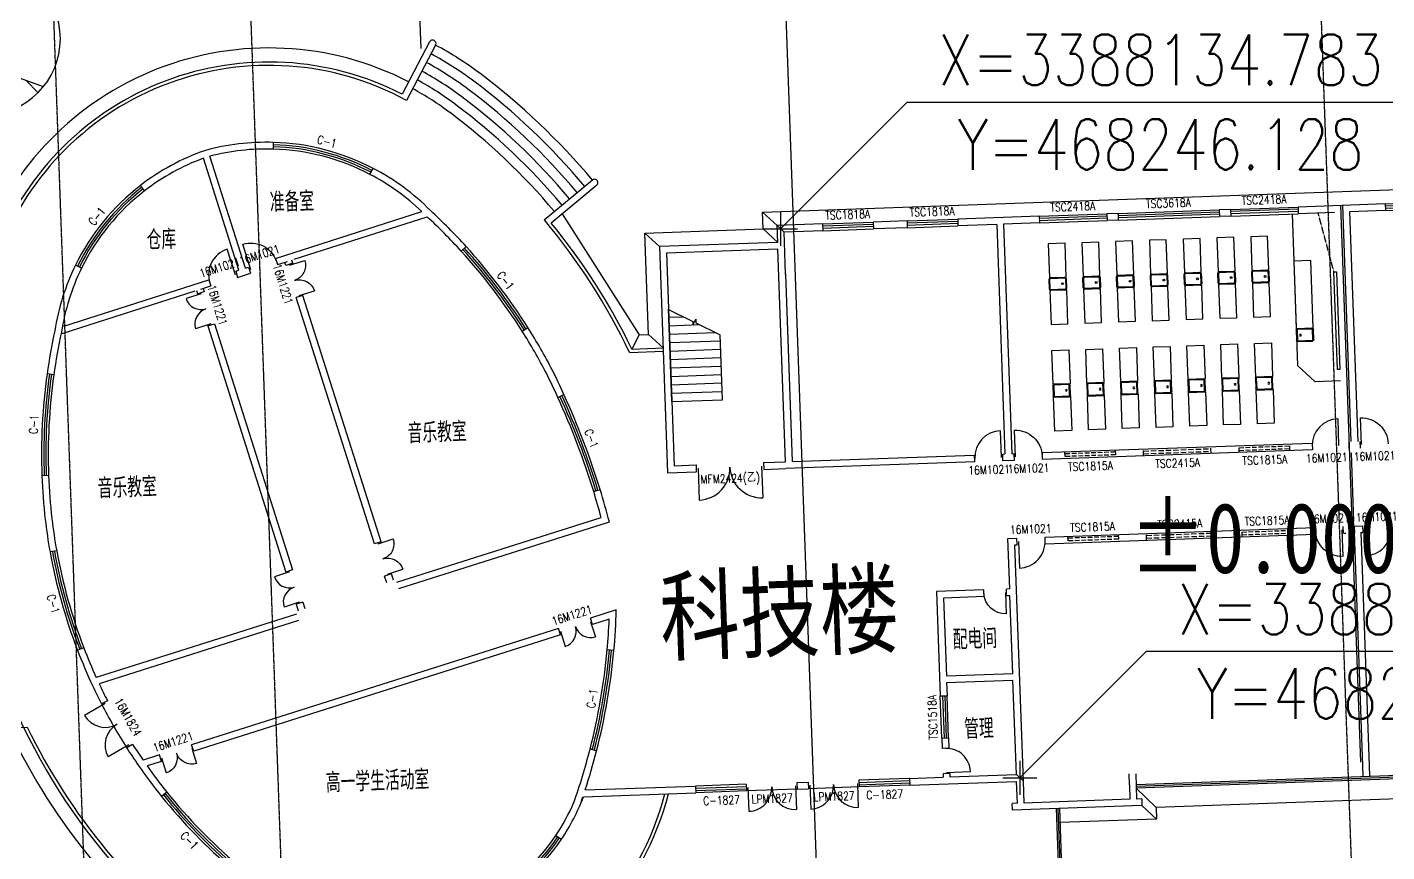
# Model space of a CAD drawing. Header units: millimetres. Extents: x 468001845 to 468595845, y 3387484553 to 3388325553.
# Drawn here: x 468219365 to 468267664, y 3388112645 to 3388141948 of the extents above; entities that cross this region are included whole.
import ezdxf
from ezdxf.enums import TextEntityAlignment as Align

# ---------------------------------------------------------------- set-up
doc = ezdxf.new("R2010")
doc.units = ezdxf.units.MM
for name, pattern in [('10', [1, 0.5, 0.5]), ('ACAD_ISO04W100', [30.5, 24, -3, 0.5, -3]), ('CENTER', [2, 1.25, -0.25, 0.25, -0.25]), ('DASH', [0.35, 0.25, -0.1])]:
    doc.linetypes.add(name, pattern=pattern)
for name, color, linetype in [('F-树13', 114, 'Continuous'), ('GROUND', 2, 'Continuous'), ('LVTRY', 6, 'Continuous'), ('N-ROAD', 4, 'Continuous'), ('PUB_DIM', 3, 'Continuous'), ('PUB_TEXT', 7, 'Continuous'), ('ROAD-XING', 1, 'CENTER'), ('STAIR', 121, 'Continuous'), ('TEXT', 7, 'Continuous'), ('WALL', 7, 'Continuous'), ('WINDOW', 4, 'Continuous'), ('WINDOW_TEXT', 7, 'Continuous'), ('ZT', 7, 'Continuous'), ('家具', 8, 'Continuous'), ('细线', 4, 'Continuous'), ('细节135', 135, 'Continuous')]:
    doc.layers.add(name, color=color, linetype=linetype)
doc.styles.add('-黑体', font='', dxfattribs={"width": 0.8})
doc.styles.add('_DIMFONT', font='TXT.shx')
doc.styles.add('_TXT', font='SIMPLEX.shx', dxfattribs={"width": 0.6})
doc.styles.add('HZ_TXT', font='TXT.shx', dxfattribs={"width": 0.8, "bigfont": 'hztxt.shx'})
doc.styles.add('SIMPLEX', font='SIMPLEX.SHX')
doc.styles.add('ST', font='txt.shx', dxfattribs={"bigfont": 'hztxt.shx'})
doc.styles.add('WG', font='STXIHEI.TTF', dxfattribs={"width": 0.8})
doc.styles.get('-黑体').set_extended_font_data('SimHei')

# ---------------------------------------------------------------- blocks, each defined once
blk = doc.blocks.new('A$C73886351')
at = {"layer": 'F-树13'}
for p, q in [((3510, 7412), (3741, 8982)), ((3508, 7441), (2585, 8591)), ((4508, 4511), (3052, 8793)), ((2161, 6001), (1249, 7555)), ((4508, 4511), (737, 6917)), ((6945, 5646), (8296, 7028)), ((2126, 5970), (441, 6351)), ((4508, 4511), (8634, 6359)), ((6947, 5617), (8818, 5795)), ((4508, 4511), (2779, 398)), ((4508, 4511), (5271, 97)), ((3672, 2586), (1118, 1558)), ((2090, 1937), (1470, 1235)), ((4986, 1662), (5852, 250)), ((3294, 1583), (3196, 223))]:
    blk.add_line(p, q, dxfattribs=at)
blk.add_circle((4516, 4516), 4519, dxfattribs=at)
blk = doc.blocks.new('30816201240840')
for radius in [22524, 22440, 22680, 22596]:
    blk.add_arc((0, 22488), radius, 265.4237, 274.5763)
at = {"style": 'SIMPLEX', "flags": 9}
blk.add_attdef('A', text='', height=1, dxfattribs=at).set_placement((0, 0), align=Align.MIDDLE)
blk = doc.blocks.new('_WBLK')
for p, q in [((-0.5, 0.5), (0.5, 0.5)), ((0.5, 0.167), (-0.5, 0.167)), ((0.5, -0.167), (-0.5, -0.167)), ((-0.5, -0.5), (0.5, -0.5))]:
    blk.add_line(p, q)
at = {"layer": 'WINDOW_TEXT', "style": 'SIMPLEX', "flags": 9}
blk.add_attdef('A', text='', height=1, dxfattribs=at).set_placement((0, 1.5), align=Align.MIDDLE)
blk = doc.blocks.new('30816154755012')
for radius in [19347, 19263, 19191, 19107]:
    blk.add_arc((0, -19142), radius, 84.6281, 95.3719)
at = {"style": 'SIMPLEX', "flags": 9}
blk.add_attdef('A', text='', height=1, dxfattribs=at).set_placement((0, 0), align=Align.MIDDLE)
blk = doc.blocks.new('_DBLK1')
for p, q in [((-0.47, 0), (-0.47, -0.47)), ((0.47, 0), (0.47, -0.47))]:
    blk.add_line(p, q)
for centre, start, end in [((-0.47, 0), 270, 0), ((0.47, 0), 180, 270)]:
    blk.add_arc(centre, 0.47, start, end)
at = {"layer": 'WINDOW_TEXT', "style": 'SIMPLEX', "flags": 9}
blk.add_attdef('A', text='', height=1, dxfattribs=at).set_placement((0, 1.5), align=Align.MIDDLE)
blk = doc.blocks.new('30816201219972')
for radius in [7516, 7432, 7360, 7276]:
    blk.add_arc((0, -7174), radius, 75.9144, 104.0856)
at = {"style": 'SIMPLEX', "flags": 9}
blk.add_attdef('A', text='', height=1, dxfattribs=at).set_placement((0, 0), align=Align.MIDDLE)
blk = doc.blocks.new('_DBLK')
blk.add_line((-0.45, 0), (-0.45, -0.95))
blk.add_arc((-0.45, 0), 0.95, 270, 0)
at = {"layer": 'WINDOW_TEXT', "style": 'SIMPLEX', "flags": 9}
blk.add_attdef('A', text='', height=1, dxfattribs=at).set_placement((0, 1.5), align=Align.MIDDLE)
blk = doc.blocks.new('30816201611152')
for radius in [20758, 20674, 20602, 20518]:
    blk.add_arc((0, -20560), radius, 84.9965, 95.0035)
at = {"style": 'SIMPLEX', "flags": 9}
blk.add_attdef('A', text='', height=1, dxfattribs=at).set_placement((0, 0), align=Align.MIDDLE)
blk = doc.blocks.new('30816201322416')
for radius in [19347, 19263, 19191, 19107]:
    blk.add_arc((0, -19142), radius, 84.6281, 95.3719)
at = {"style": 'SIMPLEX', "flags": 9}
blk.add_attdef('A', text='', height=1, dxfattribs=at).set_placement((0, 0), align=Align.MIDDLE)
blk = doc.blocks.new('30816201336416')
for radius in [20519, 20435, 20363, 20279]:
    blk.add_arc((0, -20319), radius, 84.9376, 95.0624)
at = {"style": 'SIMPLEX', "flags": 9}
blk.add_attdef('A', text='', height=1, dxfattribs=at).set_placement((0, 0), align=Align.MIDDLE)
blk = doc.blocks.new('30816201649760')
for radius in [28507, 28423, 28351, 28267]:
    blk.add_arc((0, -28330), radius, 86.3645, 93.6355)
at = {"style": 'SIMPLEX', "flags": 9}
blk.add_attdef('A', text='', height=1, dxfattribs=at).set_placement((0, 0), align=Align.MIDDLE)
blk = doc.blocks.new('30816211607732')
for radius in [8080, 7996, 7924, 7840]:
    blk.add_arc((0, -7754), radius, 76.9304, 103.0696)
at = {"style": 'SIMPLEX', "flags": 9}
blk.add_attdef('A', text='', height=1, dxfattribs=at).set_placement((0, 0), align=Align.MIDDLE)
blk = doc.blocks.new('30816201558408')
for radius in [8211, 8127, 8055, 7971]:
    blk.add_arc((0, -7888), radius, 77.1452, 102.8548)
at = {"style": 'SIMPLEX', "flags": 9}
blk.add_attdef('A', text='', height=1, dxfattribs=at).set_placement((0, 0), align=Align.MIDDLE)
blk = doc.blocks.new('_GCBLK')
at = {"linetype": 'DASH'}
for p, q in [((-0.5, -0.5), (-0.5, 0.5)), ((0.5, -0.5), (0.5, 0.5)), ((-0.5, 0.2), (0.5, 0.2)), ((-0.5, -0.2), (0.5, -0.2))]:
    blk.add_line(p, q, dxfattribs=at)
at = {"layer": 'WINDOW_TEXT', "style": 'SIMPLEX', "flags": 9}
blk.add_attdef('A', text='', height=1, dxfattribs=at).set_placement((0, 1.5), align=Align.MIDDLE)
blk = doc.blocks.new('_LV11')
for p, q in [((-255, 0), (255, 0)), ((-305, -410), (-305, -50)), ((-275, -410), (-275, -50)), ((-255, -30), (255, -30)), ((255, -430), (-255, -430)), ((255, -460), (-255, -460)), ((275, -50), (275, -410)), ((305, -50), (305, -410))]:
    blk.add_line(p, q)
blk.add_circle((165, -230), 32.5)
for centre, radius, start, end in [((-255, -50), 50, 90, 180), ((255, -50), 50, 0, 90), ((-255, -410), 50, 180, 270), ((-255, -50), 20, 90, 180), ((-255, -410), 20, 180, 270), ((255, -50), 20, 0, 90), ((255, -410), 50, 270, 0), ((255, -410), 20, 270, 0)]:
    blk.add_arc(centre, radius, start, end)
blk = doc.blocks.new('A$C5E1F3EB6')
at = {"layer": 'GROUND'}
for p, q in [((29845, 28382), (32429, 23999)), ((36960, 28199), (110300, 28199)), ((36960, 27599), (36960, 28199)), ((36960, 28199), (37460, 27699)), ((32760, 27599), (36960, 27599)), ((32760, 23999), (32760, 27599)), ((32760, 27599), (33260, 27099)), ((36960, 27599), (37460, 27099)), ((32429, 23999), (32144, 23499)), ((32429, 23999), (32760, 23999)), ((32760, 23999), (33260, 23499)), ((37460, 7659), (35660, 7659)), ((39660, 7659), (37860, 7659)), ((49500, 7269), (50180, 6559)), ((49680, 6639), (50180, 6139)), ((100880, 6559), (50180, 6559)), ((50180, 6559), (50180, 6139)), ((50180, 6139), (46760, 6139))]:
    blk.add_line(p, q, dxfattribs=at)
for centre, radius, start, end in [((19253, 23791), 10866, 60.7863, 157.9045), ((30385, 19787), 19347, 205.1302, 210.4962), ((30385, 19787), 22697, 203.5487, 231.0212)]:
    blk.add_arc(centre, radius, start, end, dxfattribs=at)
at = {"layer": 'STAIR'}
for p, q in [((33500, 21579), (33500, 24879)), ((33500, 24852), (34347, 24398)), ((33500, 24579), (34011, 24579)), ((33500, 24279), (34571, 24279)), ((34343, 24264), (34457, 24476)), ((34347, 24398), (34343, 24264)), ((34457, 24476), (34453, 24342)), ((34453, 24342), (35300, 23888)), ((33500, 23979), (35131, 23979)), ((33500, 23679), (35300, 23679)), ((35300, 21579), (35300, 23888)), ((33500, 23379), (35300, 23379)), ((33500, 23079), (35300, 23079)), ((33500, 22779), (35300, 22779)), ((33500, 22479), (35300, 22479)), ((33500, 22179), (35300, 22179)), ((33500, 21879), (35300, 21879)), ((33500, 21579), (35300, 21579))]:
    blk.add_line(p, q, dxfattribs=at)
at = {"layer": 'WALL'}
for p, q in [((19673, 31051), (19689, 31291)), ((18298, 26795), (17178, 30815)), ((18529, 26860), (17409, 30878)), ((23070, 30034), (23188, 30242)), ((15051, 29735), (14912, 29930)), ((19607, 27164), (24866, 28645)), ((20273, 27113), (25047, 28457)), ((39080, 27699), (37460, 27699)), ((37460, 27099), (37460, 27699)), ((39080, 27699), (39080, 27459)), ((42080, 27699), (40880, 27699)), ((40880, 27699), (40880, 27459)), ((42080, 27699), (42080, 27459)), ((43880, 27699), (43880, 27459)), ((46780, 27699), (43880, 27699)), ((46780, 27699), (46780, 27459)), ((49180, 27699), (49180, 27459)), ((49580, 27699), (49180, 27699)), ((49580, 27699), (49580, 27459)), ((53580, 27699), (53180, 27699)), ((53180, 27699), (53180, 27459)), ((53580, 27699), (53580, 27459)), ((59080, 27699), (55980, 27699)), ((55980, 27699), (55980, 27459)), ((57560, 27699), (57560, 19299)), ((59080, 27699), (59080, 27459)), ((12713, 27070), (12502, 27183)), ((19607, 27164), (19669, 26943)), ((20217, 26973), (20185, 27088)), ((26212, 27192), (26395, 27347)), ((37460, 27099), (33260, 27099)), ((33260, 27099), (33260, 19059)), ((39080, 27459), (37700, 27459)), ((37700, 27099), (37700, 27459)), ((37700, 25959), (37700, 27099)), ((42080, 27459), (40880, 27459)), ((45260, 27459), (43880, 27459)), ((45260, 27459), (45260, 19299)), ((45500, 27459), (45500, 19299)), ((46780, 27459), (45500, 27459)), ((49580, 27459), (49180, 27459)), ((53580, 27459), (53180, 27459)), ((57260, 27459), (55980, 27459)), ((57800, 27459), (57800, 19299)), ((59080, 27459), (57800, 27459)), ((18182, 26763), (18298, 26795)), ((18182, 26763), (18244, 26541)), ((18244, 26541), (18706, 26672)), ((18529, 26860), (18644, 26893)), ((18644, 26893), (18706, 26672)), ((19669, 26943), (20029, 27044)), ((19973, 26905), (19941, 27019)), ((20217, 26973), (19973, 26905)), ((37460, 26859), (33500, 26859)), ((33500, 26859), (33500, 19299)), ((37460, 19299), (37460, 26859)), ((11939, 24766), (16720, 26112)), ((12011, 25025), (17219, 26492)), ((16765, 26125), (16797, 26009)), ((16920, 26169), (17282, 26270)), ((17009, 26193), (17041, 26077)), ((17219, 26492), (17282, 26270)), ((16797, 26009), (17041, 26077)), ((20539, 25817), (20295, 25749)), ((22759, 16905), (20295, 25749)), ((23003, 16973), (20539, 25817)), ((37700, 25959), (37700, 19299)), ((17119, 24853), (17363, 24921)), ((17119, 24853), (19581, 16015)), ((17363, 24921), (19825, 16083)), ((28278, 24270), (28486, 24391)), ((11593, 23311), (11356, 23353)), ((29459, 21876), (29681, 21968)), ((11283, 19746), (11043, 19746)), ((33260, 19059), (34280, 19059)), ((33500, 19299), (34280, 19299)), ((34280, 19299), (34280, 19059)), ((36680, 19299), (36680, 19059)), ((36680, 19299), (37460, 19299)), ((36680, 19059), (37460, 19059)), ((44180, 19059), (37460, 19059)), ((37700, 19299), (44180, 19299)), ((44180, 19059), (44180, 19299)), ((45180, 19059), (45180, 19299)), ((45180, 19299), (45260, 19299)), ((45580, 19059), (45180, 19059)), ((45500, 19299), (45580, 19299)), ((45580, 19299), (45580, 19059)), ((46580, 19299), (56180, 19299)), ((46580, 19299), (46580, 19059)), ((56180, 19059), (46580, 19059)), ((56180, 19299), (56180, 19059)), ((57480, 19299), (57480, 19059)), ((57880, 19299), (57880, 19059)), ((30613, 18482), (30845, 18545)), ((23513, 15517), (30846, 17560)), ((23577, 15286), (31132, 17390)), ((11473, 17064), (11236, 17030)), ((23003, 16973), (22759, 16905)), ((19825, 16083), (19581, 16015)), ((45260, 14499), (45260, 16299)), ((45260, 16299), (45580, 16299)), ((45500, 7659), (45500, 16059)), ((45500, 16059), (45580, 16059)), ((45580, 16059), (45580, 16299)), ((46580, 16299), (56180, 16299)), ((46580, 16059), (46580, 16299)), ((46580, 16059), (56180, 16059)), ((56180, 16059), (56180, 16299)), ((57180, 16059), (57180, 16299)), ((57180, 16059), (57260, 16059)), ((57480, 16059), (57480, 16299)), ((57480, 16299), (57880, 16299)), ((57560, 16059), (57560, 7779)), ((57580, 16059), (57580, 16299)), ((57800, 16059), (57800, 7779)), ((57800, 16059), (57880, 16059)), ((57880, 16059), (57880, 16299)), ((23325, 15817), (23081, 15749)), ((23148, 15509), (23081, 15749)), ((23389, 15586), (23325, 15817)), ((19904, 14511), (12718, 12509)), ((20147, 14927), (19903, 14859)), ((19903, 14859), (19968, 14628)), ((20147, 14927), (20212, 14696)), ((42660, 14499), (42660, 10789)), ((44340, 14499), (42660, 14499)), ((44340, 14259), (44340, 14499)), ((45140, 14259), (45140, 14499)), ((45260, 14499), (45140, 14499)), ((19968, 14280), (12812, 12286)), ((31266, 14251), (30341, 13994)), ((42900, 14259), (42900, 11499)), ((44340, 14259), (42900, 14259)), ((45260, 14259), (45140, 14259)), ((45260, 11499), (45260, 14259)), ((12312, 13586), (12085, 13508)), ((29185, 13671), (16019, 10003)), ((29250, 13440), (29185, 13671)), ((30406, 13762), (30341, 13994)), ((31002, 13929), (30406, 13762)), ((29250, 13440), (16084, 9772)), ((31129, 12813), (30891, 12843)), ((13087, 11672), (12870, 11571)), ((42900, 11499), (45260, 11499)), ((42900, 11259), (42900, 10789)), ((42900, 11259), (45260, 11259)), ((45260, 7899), (45260, 11259)), ((42660, 10789), (42900, 10789)), ((13922, 10090), (13715, 9969)), ((14863, 9681), (14273, 9517)), ((14928, 9450), (14863, 9681)), ((16084, 9772), (16019, 10003)), ((14928, 9450), (14410, 9306)), ((30386, 9271), (30156, 9339)), ((42660, 9289), (42900, 9289)), ((42660, 9289), (42660, 8919)), ((42900, 9289), (42900, 8919)), ((42900, 8919), (42660, 8919)), ((15080, 8349), (14888, 8205)), ((29934, 7899), (33860, 7899)), ((33860, 7899), (33860, 7659)), ((35660, 7899), (35660, 7659)), ((35660, 7899), (35660, 7659)), ((37460, 7899), (37460, 7659)), ((37460, 7899), (37860, 7899)), ((37860, 7899), (37860, 7659)), ((39660, 7899), (39660, 7659)), ((39660, 7899), (39660, 7659)), ((41460, 7899), (41460, 7659)), ((41460, 7899), (42660, 7899)), ((42900, 8019), (42660, 8019)), ((42660, 8019), (42660, 7899)), ((42900, 8019), (42900, 7899)), ((42900, 7899), (45260, 7899)), ((49260, 7389), (49260, 7779)), ((49500, 7779), (49500, 6879)), ((57560, 7779), (57560, 7389)), ((57800, 7779), (57800, 7389)), ((29864, 7659), (33860, 7659)), ((37460, 7659), (37860, 7659)), ((41460, 7659), (45260, 7659)), ((45260, 6879), (45260, 7659)), ((45500, 6879), (45500, 7659)), ((49260, 7389), (49260, 6879)), ((45260, 6879), (45080, 6879)), ((45080, 6639), (45080, 6879)), ((49260, 6879), (45500, 6879)), ((49680, 6879), (49500, 6879)), ((49680, 6879), (49680, 6639)), ((28834, 6319), (29028, 6178)), ((49680, 6639), (45080, 6639)), ((46760, 4159), (46760, 6639))]:
    blk.add_line(p, q, dxfattribs=at)
for centre, radius, start, end in [((19623, 23366), 8080, 107.2419, 125.6697), ((19142, 23098), 8211, 86.1809, 103.4786), ((19142, 23098), 7971, 86.1809, 102.5553), ((19623, 23366), 7840, 108.174, 125.6697), ((19142, 23098), 7971, 44.0969, 60.4714), ((19142, 23098), 8211, 42.7397, 60.4714), ((10555, 13931), 20758, 40.2627, 45.2379), ((10555, 13931), 20518, 40.2627, 45.0661), ((19623, 23366), 8080, 151.8089, 169.2494), ((19623, 23366), 7840, 151.8089, 169.3046), ((31561, 19780), 20519, 165.6268, 169.9701), ((31561, 19780), 20279, 165.6053, 169.9701), ((10555, 13931), 20518, 25.4523, 30.2557), ((10555, 13931), 20758, 25.4459, 30.2557), ((3328, 11097), 28267, 22.4153, 24.3436), ((3328, 11097), 28507, 22.4153, 24.3482), ((31561, 19780), 20519, 180.0949, 184.4506), ((31561, 19780), 20279, 180.0949, 184.4488), ((3328, 11097), 28267, 13.216, 15.1443), ((3328, 11097), 28507, 12.753, 15.1443), ((30385, 19787), 19347, 184.7412, 188.1929), ((30385, 19787), 19107, 184.743, 188.1929), ((8631, 15681), 22680, 352.7348, 356.3852), ((30385, 19787), 19107, 198.9368, 202.3876), ((8631, 15681), 22440, 352.7348, 355.5209), ((30385, 19787), 19347, 198.9368, 203.1288), ((30385, 19787), 19347, 202.6606, 205.1302), ((30385, 19787), 19107, 203.113, 205.1302), ((30385, 19787), 19347, 210.4962, 212.6684), ((30385, 19787), 19107, 210.4962, 212.5134), ((30385, 19787), 19347, 212.6684, 216.7723), ((30385, 19787), 19107, 213.2673, 216.7723), ((8631, 15681), 22440, 338.478, 343.5822), ((8631, 15681), 22680, 339.9317, 343.5822), ((22943, 10590), 7276, 324.058, 334.4245), ((22943, 10590), 7516, 324.058, 337.0461), ((8631, 15681), 22680, 338.4567, 339.2849)]:
    blk.add_arc(centre, radius, start, end, dxfattribs=at)
at = {"layer": 'WINDOW'}
for p, q in [((93560, 7389), (49500, 7389)), ((93560, 7329), (49500, 7329)), ((93560, 7269), (49500, 7269))]:
    blk.add_line(p, q, dxfattribs=at)
at = {"layer": '家具'}
for p, q in [((57500, 7899), (57500, 27699)), ((55760, 27459), (55760, 22067)), ((56360, 21467), (55760, 22067)), ((57260, 21467), (56360, 21467)), ((57560, 16459), (57560, 18899))]:
    blk.add_line(p, q, dxfattribs=at)
at = {"layer": '家具', "linetype": 'DASH'}
blk.add_line((57172, 25348), (56686, 27459), dxfattribs=at)
at = {"layer": '家具'}
for points in [[(47060, 25505), (47660, 25505), (47660, 26705), (47060, 26705)], [(48260, 25505), (48860, 25505), (48860, 26705), (48260, 26705)], [(49460, 25505), (50060, 25505), (50060, 26705), (49460, 26705)], [(50660, 25505), (51260, 25505), (51260, 26705), (50660, 26705)], [(51860, 25505), (52460, 25505), (52460, 26705), (51860, 26705)], [(53060, 25505), (53660, 25505), (53660, 26705), (53060, 26705)], [(54260, 25505), (54860, 25505), (54860, 26705), (54260, 26705)], [(55760, 23379), (56360, 23379), (56360, 25779), (55760, 25779)], [(57260, 21879), (57172, 21879), (57172, 25348), (57260, 25348)], [(47060, 23845), (47660, 23845), (47660, 25045), (47060, 25045)], [(48260, 23845), (48860, 23845), (48860, 25045), (48260, 25045)], [(49460, 23845), (50060, 23845), (50060, 25045), (49460, 25045)], [(50660, 23845), (51260, 23845), (51260, 25045), (50660, 25045)], [(51860, 23845), (52460, 23845), (52460, 25045), (51860, 25045)], [(53060, 23845), (53660, 23845), (53660, 25045), (53060, 25045)], [(54260, 23845), (54860, 23845), (54860, 25045), (54260, 25045)], [(47060, 22912), (47660, 22912), (47660, 21712), (47060, 21712)], [(48260, 22912), (48860, 22912), (48860, 21712), (48260, 21712)], [(49460, 22912), (50060, 22912), (50060, 21712), (49460, 21712)], [(50660, 22912), (51260, 22912), (51260, 21712), (50660, 21712)], [(51860, 22912), (52460, 22912), (52460, 21712), (51860, 21712)], [(53060, 22912), (53660, 22912), (53660, 21712), (53060, 21712)], [(54260, 22912), (54860, 22912), (54860, 21712), (54260, 21712)], [(47060, 21252), (47660, 21252), (47660, 20052), (47060, 20052)], [(48260, 21252), (48860, 21252), (48860, 20052), (48260, 20052)], [(49460, 21252), (50060, 21252), (50060, 20052), (49460, 20052)], [(50660, 21252), (51260, 21252), (51260, 20052), (50660, 20052)], [(51860, 21252), (52460, 21252), (52460, 20052), (51860, 20052)], [(53060, 21252), (53660, 21252), (53660, 20052), (53060, 20052)], [(54260, 21252), (54860, 21252), (54860, 20052), (54260, 20052)]]:
    blk.add_lwpolyline(points, close=True, dxfattribs=at)
at = {"layer": '细线'}
for p, q in [((25358, 34660), (24312, 32839)), ((25567, 34540), (24461, 32615)), ((30961, 29548), (29204, 28191)), ((31108, 29359), (29446, 28074)), ((32065, 23379), (33260, 23379)), ((32144, 23499), (33260, 23499)), ((4820, 10839), (10203, 10839))]:
    blk.add_line(p, q, dxfattribs=at)
for centre, radius, start, end in [((25463, 34600), 120, 330.123, 150.123), ((19253, 23791), 12466, 51.0212, 59.5715), ((19253, 23791), 10366, 60.7863, 156.778), ((19253, 23791), 10246, 59.452, 157.2195), ((19253, 23791), 11766, 51.0212, 59.5387), ((19253, 23791), 12116, 51.0212, 59.5555), ((19253, 23791), 11416, 51.0212, 59.5207), ((11811, 14595), 24297, 37.9863, 51.0212), ((19253, 23791), 10716, 51.0212, 59.4814), ((19253, 23791), 11066, 51.0212, 59.5017), ((11811, 14595), 23597, 37.9947, 51.0212), ((11811, 14595), 23947, 37.9904, 51.0212), ((11811, 14595), 22897, 38.0036, 51.0212), ((11811, 14595), 23247, 37.999, 51.0212), ((11811, 14595), 22547, 38.0082, 51.0212), ((31034, 29453), 120, 307.7033, 127.7033), ((11811, 14595), 22077, 23.4463, 38.0147), ((11811, 14595), 22197, 23.6497, 37.3935), ((30385, 19787), 22197, 158.6191, 231.0212), ((30385, 19787), 22077, 203.9108, 231.0212), ((22943, 10590), 10366, 231.0212, 343.5744), ((22943, 10590), 10246, 231.0212, 343.3765)]:
    blk.add_arc(centre, radius, start, end, dxfattribs=at)
at = {"layer": '细节135'}
for p, q in [((46640, 4039), (46640, 6639)), ((46700, 4099), (46700, 6639))]:
    blk.add_line(p, q, dxfattribs=at)
at = {"layer": 'LVTRY'}
for p in [(47355, 25505), (48555, 25505), (49755, 25505), (50955, 25505), (52155, 25505), (53355, 25505), (54555, 25505)]:
    blk.add_blockref('_LV11', p, dxfattribs=at)
at = {"layer": 'LVTRY', "xscale": -1}
blk.add_blockref('_LV11', (56065, 23379), dxfattribs=at)
at = {"layer": 'LVTRY', "xscale": -1, "rotation": 180}
for p in [(47355, 21252), (48555, 21252), (49755, 21252), (50955, 21252), (52155, 21252), (53355, 21252), (54555, 21252)]:
    blk.add_blockref('_LV11', p, dxfattribs=at)
at = {"layer": 'WINDOW'}
ref = blk.add_blockref('30816201558408', (21405, 30654), dxfattribs=dict(at, rotation=343.326126688))
ref.add_attrib('A', 'C-1', dxfattribs={"layer": '0', "height": 300, "rotation": 343.3261, "style": '_TXT', "width": 0.8, "flags": 8}).set_placement((21584, 31251), align=Align.MIDDLE)
ref = blk.add_blockref('30816211607732', (13794, 28479), dxfattribs=dict(at, rotation=48.739290932))
ref.add_attrib('A', 'C-1', dxfattribs={"layer": '0', "height": 300, "rotation": 48.7393, "style": '_TXT', "width": 0.8, "flags": 8}).set_placement((13324, 28892), align=Align.MIDDLE)
ref = blk.add_blockref('_WBLK', (39980, 27579), dxfattribs=dict(at, xscale=1800, yscale=239.9999999999999, zscale=1800))
ref.add_attrib('A', 'TSC1818A', dxfattribs={"layer": 'WINDOW_TEXT', "height": 300, "style": '_TXT', "width": 0.8, "flags": 8}).set_placement((39980, 27999), align=Align.MIDDLE)
ref = blk.add_blockref('_WBLK', (42980, 27579), dxfattribs=dict(at, xscale=1800, yscale=239.9999999999999, zscale=1800))
ref.add_attrib('A', 'TSC1818A', dxfattribs={"layer": 'WINDOW_TEXT', "height": 300, "style": '_TXT', "width": 0.8, "flags": 8}).set_placement((42980, 27999), align=Align.MIDDLE)
ref = blk.add_blockref('_WBLK', (47980, 27579), dxfattribs=dict(at, xscale=2400, yscale=239.9999999999999, zscale=2400))
ref.add_attrib('A', 'TSC2418A', dxfattribs={"layer": 'WINDOW_TEXT', "height": 300, "style": '_TXT', "width": 0.8, "flags": 8}).set_placement((47980, 27999), align=Align.MIDDLE)
ref = blk.add_blockref('_WBLK', (51380, 27579), dxfattribs=dict(at, xscale=3600, yscale=239.9999999999999, zscale=3600))
ref.add_attrib('A', 'TSC3618A', dxfattribs={"layer": 'WINDOW_TEXT', "height": 300, "style": '_TXT', "width": 0.8, "flags": 8}).set_placement((51380, 27999), align=Align.MIDDLE)
ref = blk.add_blockref('_WBLK', (54780, 27579), dxfattribs=dict(at, xscale=2400, yscale=239.9999999999999, zscale=2400))
ref.add_attrib('A', 'TSC2418A', dxfattribs={"layer": 'WINDOW_TEXT', "height": 300, "style": '_TXT', "width": 0.8, "flags": 8}).set_placement((54780, 27999), align=Align.MIDDLE)
ref = blk.add_blockref('_WBLK', (60280, 27579), dxfattribs=dict(at, xscale=2400, yscale=239.9999999999999, zscale=2400))
ref.add_attrib('A', 'TSC2418A', dxfattribs={"layer": 'WINDOW_TEXT', "height": 300, "style": '_TXT', "width": 0.8, "flags": 8}).set_placement((60280, 27999), align=Align.MIDDLE)
ref = blk.add_blockref('_DBLK', (17732, 26517), dxfattribs=dict(at, xscale=-999.9999999993125, yscale=-1000, zscale=1000, rotation=15.72528931726708))
ref.add_attrib('A', '16M1021', dxfattribs={"layer": 'WINDOW_TEXT', "height": 300, "rotation": 15.7253, "style": '_TXT', "width": 0.8, "flags": 8}).set_placement((17619, 26916), align=Align.MIDDLE)
ref = blk.add_blockref('_DBLK', (19157, 26918), dxfattribs=dict(at, xscale=999.9999999993125, yscale=-1000, zscale=1000, rotation=15.72528931726703))
ref.add_attrib('A', '16M1021', dxfattribs={"layer": 'WINDOW_TEXT', "height": 300, "rotation": 15.7253, "style": '_TXT', "width": 0.8, "flags": 8}).set_placement((19044, 27317), align=Align.MIDDLE)
ref = blk.add_blockref('_DBLK1', (20256, 26361), dxfattribs=dict(at, xscale=1200.000000001594, yscale=-1200, zscale=1200, rotation=285.568207277908))
ref.add_attrib('A', '16M1221', dxfattribs={"layer": 'WINDOW_TEXT', "height": 300, "rotation": 285.5682, "style": '_TXT', "width": 0.8, "flags": 8}).set_placement((19845, 26246), align=Align.MIDDLE)
ref = blk.add_blockref('30816201611152', (27343, 25800), dxfattribs=dict(at, rotation=305.259205702))
ref.add_attrib('A', 'C-1', dxfattribs={"layer": '0', "height": 300, "rotation": 305.2592, "style": '_TXT', "width": 0.8, "flags": 8}).set_placement((27750, 26088), align=Align.MIDDLE)
ref = blk.add_blockref('_DBLK1', (17080, 25465), dxfattribs=dict(at, xscale=-1199.999999997595, yscale=-1200, zscale=1200, rotation=105.5682072772225))
ref.add_attrib('A', '16M1221', dxfattribs={"layer": 'WINDOW_TEXT', "height": 300, "rotation": 285.5682, "style": '_TXT', "width": 0.8, "flags": 8}).set_placement((17491, 25579), align=Align.MIDDLE)
ref = blk.add_blockref('30816201336416', (11319, 21539), dxfattribs=dict(at, rotation=85.03248067))
ref.add_attrib('A', 'C-1', dxfattribs={"layer": '0', "height": 300, "rotation": 85.0325, "style": '_TXT', "width": 0.8, "flags": 8}).set_placement((10821, 21582), align=Align.MIDDLE)
ref = blk.add_blockref('30816201649760', (30150, 20218), dxfattribs=dict(at, rotation=288.779793982))
ref.add_attrib('A', 'C-1', dxfattribs={"layer": '0', "height": 300, "rotation": 288.7798, "style": '_TXT', "width": 0.8, "flags": 8}).set_placement((30601, 20371), align=Align.MIDDLE)
ref = blk.add_blockref('_DBLK', (44680, 19179), dxfattribs=dict(at, xscale=1000, yscale=1000, zscale=1000, rotation=180))
ref.add_attrib('A', '16M1021', dxfattribs={"layer": 'WINDOW_TEXT', "height": 300, "style": '_TXT', "width": 0.8, "flags": 8}).set_placement((44680, 18759), align=Align.MIDDLE)
ref = blk.add_blockref('_DBLK', (46080, 19179), dxfattribs=dict(at, xscale=-1000, yscale=1000, zscale=1000, rotation=180))
ref.add_attrib('A', '16M1021', dxfattribs={"layer": 'WINDOW_TEXT', "height": 300, "style": '_TXT', "width": 0.8, "flags": 8}).set_placement((46080, 18759), align=Align.MIDDLE)
ref = blk.add_blockref('_DBLK', (56680, 19179), dxfattribs=dict(at, xscale=1000, yscale=1000, zscale=1000, rotation=180))
ref.add_attrib('A', '16M1021', dxfattribs={"layer": 'WINDOW_TEXT', "height": 300, "style": '_TXT', "width": 0.8, "flags": 8}).set_placement((56680, 18759), align=Align.MIDDLE)
ref = blk.add_blockref('_DBLK', (58380, 19179), dxfattribs=dict(at, xscale=-1000, yscale=1000, zscale=1000, rotation=180))
ref.add_attrib('A', '16M1021', dxfattribs={"layer": 'WINDOW_TEXT', "height": 300, "style": '_TXT', "width": 0.8, "flags": 8}).set_placement((58380, 18759), align=Align.MIDDLE)
ref = blk.add_blockref('_DBLK1', (35480, 19179), dxfattribs=dict(at, xscale=2400, yscale=2400, zscale=2400))
ref.add_attrib('A', 'MFM2424(乙)', dxfattribs={"layer": 'WINDOW_TEXT', "height": 300, "style": 'HZ_TXT', "width": 0.8, "flags": 8}).set_placement((35480, 18759), align=Align.MIDDLE)
ref = blk.add_blockref('_GCBLK', (48280, 19179), dxfattribs=dict(at, xscale=1800, yscale=239.9999999999999, zscale=1800, rotation=180))
ref.add_attrib('A', 'TSC1815A', dxfattribs={"layer": 'WINDOW_TEXT', "height": 300, "style": '_TXT', "width": 0.8, "flags": 8}).set_placement((48280, 18759), align=Align.MIDDLE)
ref = blk.add_blockref('_GCBLK', (51380, 19179), dxfattribs=dict(at, xscale=2400, yscale=239.9999999999999, zscale=2400))
ref.add_attrib('A', 'TSC2415A', dxfattribs={"layer": 'WINDOW_TEXT', "height": 300, "style": '_TXT', "width": 0.8, "flags": 8}).set_placement((51380, 18759), align=Align.MIDDLE)
ref = blk.add_blockref('_GCBLK', (54480, 19179), dxfattribs=dict(at, xscale=1800, yscale=239.9999999999999, zscale=1800))
ref.add_attrib('A', 'TSC1815A', dxfattribs={"layer": 'WINDOW_TEXT', "height": 300, "style": '_TXT', "width": 0.8, "flags": 8}).set_placement((54480, 18759), align=Align.MIDDLE)
ref = blk.add_blockref('30816201322416', (11777, 15297), dxfattribs=dict(at, rotation=103.564875864))
ref.add_attrib('A', 'C-1', dxfattribs={"layer": '0', "height": 300, "rotation": 283.5649, "style": '_TXT', "width": 0.8, "flags": 8}).set_placement((11286, 15178), align=Align.MIDDLE)
for name, p, xscale, yscale, zscale, rotation in [('_DBLK1', (23042, 16361), 1200, -1200, 1200, 285.568207278), ('_DBLK1', (19864, 15471), 1200, 1200, 1200, 285.568207278), ('_DBLK', (42780, 8469), 900, 900, 900, 90)]:
    blk.add_blockref(name, p, dxfattribs=dict(at, xscale=xscale, yscale=yscale, zscale=zscale, rotation=rotation))
ref = blk.add_blockref('_DBLK', (46080, 16179), dxfattribs=dict(at, xscale=1000, yscale=1000, zscale=1000))
ref.add_attrib('A', '16M1021', dxfattribs={"layer": 'WINDOW_TEXT', "height": 300, "style": '_TXT', "width": 0.8, "flags": 8}).set_placement((46080, 16599), align=Align.MIDDLE)
ref = blk.add_blockref('_GCBLK', (48280, 16179), dxfattribs=dict(at, xscale=1800, yscale=239.9999999999999, zscale=1800, rotation=180))
ref.add_attrib('A', 'TSC1815A', dxfattribs={"layer": 'WINDOW_TEXT', "height": 300, "style": '_TXT', "width": 0.8, "flags": 8}).set_placement((48280, 16599), align=Align.MIDDLE)
ref = blk.add_blockref('_GCBLK', (51380, 16179), dxfattribs=dict(at, xscale=2400, yscale=239.9999999999999, zscale=2400))
ref.add_attrib('A', 'TSC2415A', dxfattribs={"layer": 'WINDOW_TEXT', "height": 300, "style": '_TXT', "width": 0.8, "flags": 8}).set_placement((51380, 16599), align=Align.MIDDLE)
ref = blk.add_blockref('_GCBLK', (54480, 16179), dxfattribs=dict(at, xscale=1800, yscale=239.9999999999999, zscale=1800))
ref.add_attrib('A', 'TSC1815A', dxfattribs={"layer": 'WINDOW_TEXT', "height": 300, "style": '_TXT', "width": 0.8, "flags": 8}).set_placement((54480, 16599), align=Align.MIDDLE)
ref = blk.add_blockref('_DBLK', (56680, 16179), dxfattribs=dict(at, xscale=-1000, yscale=1000, zscale=1000))
ref.add_attrib('A', '16M1021', dxfattribs={"layer": 'WINDOW_TEXT', "height": 300, "style": '_TXT', "width": 0.8, "flags": 8}).set_placement((56680, 16599), align=Align.MIDDLE)
ref = blk.add_blockref('_DBLK', (58380, 16179), dxfattribs=dict(at, xscale=1000, yscale=1000, zscale=1000))
ref.add_attrib('A', '16M1021', dxfattribs={"layer": 'WINDOW_TEXT', "height": 300, "style": '_TXT', "width": 0.8, "flags": 8}).set_placement((58380, 16599), align=Align.MIDDLE)
ref = blk.add_blockref('_DBLK1', (29795, 13717), dxfattribs=dict(at, xscale=-1200.000000001594, yscale=-1200, zscale=1200, rotation=195.568207277908))
ref.add_attrib('A', '16M1221', dxfattribs={"layer": 'WINDOW_TEXT', "height": 300, "rotation": 15.5682, "style": '_TXT', "width": 0.8, "flags": 8}).set_placement((29683, 14122), align=Align.MIDDLE)
at = {"layer": 'WINDOW', "xscale": -800, "yscale": 800, "zscale": 800}
blk.add_blockref('_DBLK', (44740, 14379), dxfattribs=at)
at = {"layer": 'WINDOW'}
ref = blk.add_blockref('30816201240840', (30640, 11066), dxfattribs=dict(at, rotation=78.15846889400001))
ref.add_attrib('A', 'C-1', dxfattribs={"layer": '0', "height": 300, "rotation": 78.1585, "style": '_TXT', "width": 0.8, "flags": 8}).set_placement((30300, 11138), align=Align.MIDDLE)
ref = blk.add_blockref('_DBLK1', (13398, 10825), dxfattribs=dict(at, xscale=1800, yscale=1800, zscale=1800, rotation=297.813198486))
ref.add_attrib('A', '16M1824', dxfattribs={"layer": 'WINDOW_TEXT', "height": 300, "rotation": 297.8132, "style": '_TXT', "width": 0.8, "flags": 8}).set_placement((13798, 11069), align=Align.MIDDLE)
ref = blk.add_blockref('_WBLK', (42780, 10039), dxfattribs=dict(at, xscale=1500, yscale=239.9999999999999, zscale=1500, rotation=90))
ref.add_attrib('A', 'TSC1518A', dxfattribs={"layer": 'WINDOW_TEXT', "height": 300, "rotation": 90, "style": '_TXT', "width": 0.8, "flags": 8}).set_placement((42360, 10039), align=Align.MIDDLE)
ref = blk.add_blockref('_DBLK1', (15473, 9727), dxfattribs=dict(at, xscale=1200.000000001594, yscale=-1200, zscale=1200, rotation=195.568207277908))
ref.add_attrib('A', '16M1221', dxfattribs={"layer": 'WINDOW_TEXT', "height": 300, "rotation": 15.5682, "style": '_TXT', "width": 0.8, "flags": 8}).set_placement((15361, 10131), align=Align.MIDDLE)
ref = blk.add_blockref('30816154755012', (16192, 6942), dxfattribs=dict(at, rotation=132.144255754))
ref.add_attrib('A', 'C-1', dxfattribs={"layer": '0', "height": 300, "rotation": 312.1443, "style": '_TXT', "width": 0.8, "flags": 8}).set_placement((15818, 6604), align=Align.MIDDLE)
ref = blk.add_blockref('_WBLK', (34760, 7779), dxfattribs=dict(at, xscale=1800, yscale=239.9999999999999, zscale=1800, rotation=180))
ref.add_attrib('A', 'C-1827', dxfattribs={"layer": 'WINDOW_TEXT', "height": 300, "style": '_TXT', "width": 0.8, "flags": 8}).set_placement((34760, 7359), align=Align.MIDDLE)
ref = blk.add_blockref('_DBLK1', (36560, 7779), dxfattribs=dict(at, xscale=1800, yscale=1800, zscale=1800))
ref.add_attrib('A', 'LPM1827', dxfattribs={"layer": 'WINDOW_TEXT', "height": 300, "style": '_TXT', "width": 0.8, "flags": 8}).set_placement((36560, 7359), align=Align.MIDDLE)
ref = blk.add_blockref('_DBLK1', (38760, 7779), dxfattribs=dict(at, xscale=1800, yscale=1800, zscale=1800))
ref.add_attrib('A', 'LPM1827', dxfattribs={"layer": 'WINDOW_TEXT', "height": 300, "style": '_TXT', "width": 0.8, "flags": 8}).set_placement((38760, 7359), align=Align.MIDDLE)
ref = blk.add_blockref('_WBLK', (40560, 7779), dxfattribs=dict(at, xscale=1800, yscale=239.9999999999999, zscale=1800, rotation=180))
ref.add_attrib('A', 'C-1827', dxfattribs={"layer": 'WINDOW_TEXT', "height": 300, "style": '_TXT', "width": 0.8, "flags": 8}).set_placement((40560, 7359), align=Align.MIDDLE)
ref = blk.add_blockref('30816201219972', (27552, 5092), dxfattribs=dict(at, rotation=219.972416049))
ref.add_attrib('A', 'C-1', dxfattribs={"layer": '0', "height": 300, "rotation": 39.9724, "style": '_TXT', "width": 0.8, "flags": 8}).set_placement((27964, 4600), align=Align.MIDDLE)
at = {"layer": 'ZT', "linetype": 'CENTER', "style": 'ST', "width": 0.75}
for s, p in [('准备室 ', (19480, 28809)), ('仓库', (15060, 27628)), ('音乐教室', (24080, 20434)), ('音乐教室', (13007, 18869)), ('配电间', (43173, 12416)), ('管理', (43464, 9226)), ('高一学生活动室', (20736, 8129))]:
    blk.add_text(s, height=700, dxfattribs=at).set_placement(p)
blk = doc.blocks.new('_DIMZB1')
blk.add_line((0, 0), (3000, 0))
at = {"style": '_DIMFONT', "width": 0.8}
for tag, p in [('X=', (1500, 250)), ('Y=', (1500, -250))]:
    blk.add_attdef(tag, text='', height=300, dxfattribs=at).set_placement(p, align=Align.MIDDLE)

msp = doc.modelspace()

# ---------------------------------------------------------------- linework, layer by layer
for p, q in [((468255280.3, 3387891122.8), (468245660.4, 3388161040.6)), ((468246252.3, 3388134666.9), (468246003.9, 3388134898.2)), ((468254504.2, 3388115388.6), (468254752.6, 3388115157.3))]:
    msp.add_line(p, q)
at = {"layer": 'N-ROAD'}
msp.add_line((468233359.8, 3388141186.4), (468232948.7, 3388152720.4), dxfattribs=at)
msp.add_arc((468274276.8, 3388060015.4), 101500, 45.069301, 154.728082, dxfattribs=at)
at = {"layer": 'PUB_DIM'}
for p, q in [((468246128.1, 3388134782.6), (468250628.1, 3388139282.6)), ((468246128.1, 3388135382.6), (468246128.1, 3388134182.6)), ((468245528.1, 3388134782.6), (468246728.1, 3388134782.6)), ((468254628.4, 3388115272.9), (468259128.4, 3388119772.9)), ((468254628.4, 3388115872.9), (468254628.4, 3388114672.9)), ((468254028.4, 3388115272.9), (468255228.4, 3388115272.9))]:
    msp.add_line(p, q, dxfattribs=at)
at = {"layer": 'ROAD-XING', "linetype": 'ACAD_ISO04W100', "ltscale": 0.1}
for p, q in [((468274268.3, 3387891799.5), (468264648.3, 3388161717.3)), ((468229296.8, 3387890196.8), (468219676.9, 3388160114.5)), ((468236292.4, 3387890446.1), (468226672.5, 3388160363.9))]:
    msp.add_line(p, q, dxfattribs=at)
msp.add_arc((468274276.8, 3388060015.4), 105000, 272.041173, 160.145804, dxfattribs=at)

# ---------------------------------------------------------------- block references
at = {"rotation": 2.041173452214707}
msp.add_blockref('A$C5E1F3EB6', (468209554.2, 3388105882.9), dxfattribs=at)
at = {"layer": 'F-树13', "xscale": -0.6, "yscale": 0.6, "zscale": 0.6, "rotation": 2.041173454316931}
msp.add_blockref('A$C73886351', (468220636.5, 3388138928.5), dxfattribs=at)
at = {"layer": 'PUB_DIM'}
ref = msp.add_blockref('_DIMZB1', (468250628.1, 3388139282.6), dxfattribs=dict(at, xscale=-6, yscale=6, zscale=6, rotation=180))
ref.add_attrib('X=', 'Y=468246.128', dxfattribs={"layer": '0', "height": 1800, "style": '_DIMFONT', "width": 0.8}).set_placement((468259628.1, 3388137782.6), align=Align.MIDDLE)
ref.add_attrib('Y=', 'X=3388134.783', dxfattribs={"layer": '0', "height": 1800, "style": '_DIMFONT', "width": 0.8}).set_placement((468259628.1, 3388140782.6), align=Align.MIDDLE)
ref = msp.add_blockref('_DIMZB1', (468259128.4, 3388119772.9), dxfattribs=dict(at, xscale=-6, yscale=6, zscale=6, rotation=180))
ref.add_attrib('X=', 'Y=468254.628', dxfattribs={"layer": '0', "height": 1800, "style": '_DIMFONT', "width": 0.8}).set_placement((468268128.4, 3388118272.9), align=Align.MIDDLE)
ref.add_attrib('Y=', 'X=3388115.273', dxfattribs={"layer": '0', "height": 1800, "style": '_DIMFONT', "width": 0.8}).set_placement((468268128.4, 3388121272.9), align=Align.MIDDLE)

# ---------------------------------------------------------------- texts
at = {"layer": 'PUB_TEXT', "style": '-黑体', "width": 0.8}
msp.add_text('%%p0.000=25.600（黄海高程）', height=2500, dxfattribs=at).set_placement((468258522.6, 3388122552.8))
at = {"layer": 'TEXT', "linetype": '10', "style": 'WG', "width": 0.8}
msp.add_text('科技楼', height=2600, rotation=2.04117, dxfattribs=at).set_placement((468241885.9, 3388119693.7))

doc.saveas('drawing.dxf')
